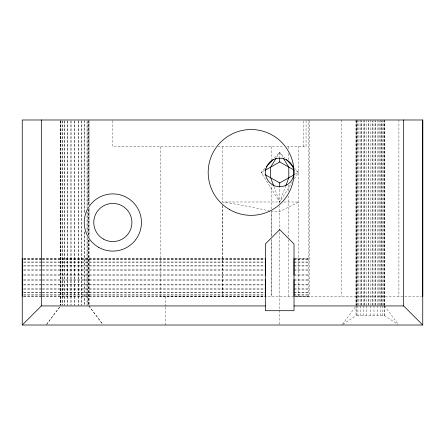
<?xml version="1.0" encoding="UTF-8"?>
<svg xmlns="http://www.w3.org/2000/svg" width="445" height="445" viewBox="0 0 445 445"><rect width="100%" height="100%" fill="white"/><g stroke="black" fill="none" stroke-linecap="round" stroke-linejoin="round"><path stroke-width="0.33" stroke-dasharray="2.23 1.67" d="M89 208.11L89 237.246L89 209.495M89 204.639L89 120.684L89 205.334M112.841 120.678L112.841 146.689L215.58 146.694M160.517 146.689L160.517 296.403L421.365 296.403M165.284 325.006L165.284 307.3M165.284 306.616L165.284 296.403M222.5 205.468L222.5 296.403L222.5 205.607M271.255 239.416L271.255 296.403L271.255 239.822M271.255 236.64L271.255 211.62M271.255 208.839L271.255 185.215M279.716 324.327L279.716 231.545M279.716 230.855L279.716 206.085M279.716 203.359L279.716 187.695M288.443 296.403L288.443 239.666M288.443 236.896L288.443 196.073M288.443 191.228L288.443 185.003M298.784 296.403L298.784 146.689M303.306 146.694L303.306 120.678M306.065 120.678L306.065 146.694L286.964 146.694M308.324 296.403L308.324 119.989M309.397 120.684L309.397 296.403L294.017 296.192M357.068 305.242L357.107 120.684M358.92 305.242L358.987 120.684M361.551 305.242L361.551 120.684M361.64 305.242L361.64 120.684M364.778 305.242L364.778 120.684M364.878 305.242L364.878 120.684M368.382 305.242L368.382 120.684M368.488 305.242L368.488 120.684M372.115 305.242L372.115 120.684M372.226 305.242L372.226 120.684M375.73 305.242L375.73 120.684M375.825 305.242L375.825 120.684M378.968 305.242L378.968 120.684M379.051 305.242L379.051 120.684M381.621 305.242L381.621 120.684M381.682 305.242L381.682 120.684M383.495 305.242L383.54 120.684M384.48 305.242L384.491 120.684M270.026 211.214L266.355 210.263A62.923 4.873 8.9 0 0 222.5 201.997L279.716 201.997L285.451 186.639M276.807 157.141L279.716 152.412L284.833 157.919M264.82 168.433L261.093 172.438L279.716 201.997L292.126 182.289M294.317 178.812L298.334 172.438L294.612 168.433M342.294 324.466L356.111 305.938M46.497 324.466L60.392 305.938M46.575 324.466L60.642 305.938M274.593 157.919L279.716 152.412L282.62 157.141M342.839 324.277L356.328 315.472M264.669 170.468L261.093 172.438L264.669 174.407M294.757 174.407L298.334 172.438L294.757 170.468M217.822 146.689L283.632 146.694M283.799 201.997L298.784 201.997L279.716 211.536L271.255 211.536L271.255 237.063M23.641 258.378L41.702 258.378M42.397 258.378L264.714 258.378M294.017 258.378L309.397 258.473L294.017 258.473M23.641 258.473L41.702 258.473M42.397 258.473L264.714 258.473M23.641 259.58L41.702 259.58M42.397 259.58L264.714 259.58M294.017 259.58L309.397 259.58M23.641 259.847L41.702 259.847M42.397 259.847L264.714 259.847M294.017 259.847L309.397 259.847M23.641 261.988L41.702 261.988M42.397 261.988L264.714 261.988M294.017 261.988L309.397 261.988M23.641 262.416L41.702 262.416M42.397 262.416L264.714 262.416M294.017 262.416L309.397 262.416M23.641 265.442L41.702 265.442M42.397 265.442L264.714 265.442M294.017 265.442L309.397 265.442M23.641 265.999L41.702 265.999M42.397 265.999L264.714 265.999M294.017 265.999L309.397 265.999M23.641 269.709L41.702 269.709M42.397 269.709L264.714 269.709M294.017 269.709L309.397 269.709M23.641 270.354L41.702 270.354M42.397 270.354L264.714 270.354M294.017 270.354L309.397 270.354M23.641 274.493L41.702 274.493M42.397 274.493L264.714 274.493M294.017 274.493L309.397 274.493M23.641 275.188L41.702 275.188M42.397 275.188L264.714 275.188M294.017 275.188L309.397 275.188M23.641 279.471L41.702 279.471M42.397 279.471L264.714 279.471M294.017 279.471L309.397 279.471M23.641 280.166L41.702 280.166M42.397 280.166L264.714 280.166M294.017 280.166L309.397 280.166M23.641 284.305L41.702 284.305M42.397 284.305L264.714 284.305M294.017 284.305L309.397 284.305M23.641 284.95L41.702 284.95M42.397 284.95L264.714 284.95M294.017 284.95L309.397 284.95M23.641 288.66L41.702 288.66M42.397 288.66L264.714 288.66M294.017 288.66L309.397 288.66M23.641 289.217L41.702 289.217M42.397 289.217L264.714 289.217M294.017 289.217L309.397 289.217M23.641 292.248L41.702 292.248M42.397 292.248L264.714 292.248M294.017 292.248L309.397 292.248M23.641 292.671L41.702 292.671M42.397 292.671L265.409 292.671M294.017 292.671L309.397 292.671M23.641 294.812L41.702 294.812M42.397 294.812L264.714 294.812M294.017 294.812L309.397 294.812M23.641 295.079L41.702 295.079M42.397 295.079L265.409 295.079M294.017 295.079L309.397 295.079M23.641 296.192L41.702 296.192M42.397 296.192L264.714 296.192M23.641 296.281L41.702 296.281M42.397 296.281L264.714 296.281M294.017 296.281L309.397 296.281M384.274 315.472L397.769 324.277M88.75 305.938L102.817 324.466M89 305.938L102.895 324.466M384.497 305.938L398.314 324.466M273.975 186.639L279.716 201.997M398.909 119.989L398.909 296.403M384.608 119.989L384.608 305.075M384.608 305.771L384.608 315.472L356 315.472L356 305.771M384.118 119.989L384.118 305.075M384.118 305.771L384.118 315.472M382.689 119.989L382.689 305.075M382.689 305.771L382.689 315.472M380.419 119.989L380.419 305.075M380.419 305.771L380.419 315.472M377.455 119.989L377.455 305.075M377.455 305.771L377.455 315.472M374.006 119.989L374.006 305.075M374.006 305.771L374.006 315.472M370.301 119.989L370.301 305.075M370.301 305.771L370.301 315.472M366.602 119.989L366.602 305.075M366.602 305.771L366.602 315.472M363.153 119.989L363.153 305.075M363.153 305.771L363.153 315.472M360.189 119.989L360.189 305.075M360.189 305.771L360.189 315.472M357.919 119.989L357.919 305.075M357.919 305.771L357.919 315.472M356.49 119.989L356.49 305.075M356.49 305.771L356.49 315.472M356 119.989L356 305.075M341.699 119.989L341.699 296.403M288.443 146.689L288.443 148.775M288.443 153.631L288.443 159.877M279.716 152.412L279.716 157.18M271.255 146.694L271.255 159.688M222.5 146.689L222.5 202.141M60.392 120.684L60.392 305.242L60.392 120.684M60.882 120.684L60.882 305.242L60.882 120.684M62.311 120.684L62.311 305.242L62.311 120.684M64.581 120.684L64.581 305.242L64.581 120.684M67.545 120.684L67.545 305.242L67.545 120.684M70.994 120.684L70.994 305.242L70.994 120.684M74.699 120.684L74.699 305.242L74.699 120.684M78.398 120.684L78.398 305.242L78.398 120.684M81.847 120.684L81.847 305.242L81.847 120.684M84.811 231.7L84.811 305.242L84.811 231.7M84.811 120.684L84.811 212.966L84.811 120.684M87.081 237.246L87.081 305.242L87.081 237.246M87.081 212.271L87.081 232.39L87.081 212.271M87.087 120.684L87.081 208.11L87.081 120.684M88.511 240.022L88.511 305.242L88.511 240.022M88.511 209.495L88.511 235.861L88.511 209.495M88.511 120.684L88.511 205.334L88.511 120.684M89 240.022L89 305.242L89 240.022M356.117 120.684L356.117 305.242L356.128 120.684"/><path stroke-width="0.67" d="M22.25 296.281L22.25 258.378M265.409 296.281L265.409 279.471M265.409 275.188L265.409 258.378M279.716 187.011L279.716 182.928L294.162 174.735M294.017 296.275L294.017 279.471M294.017 275.188L294.017 258.378M422.75 296.403L422.75 119.989L22.25 119.989L22.25 325.011L422.75 325.011L422.75 119.989M285.69 185.999L288.799 177.683L288.799 167.192L283.348 158.325M276.078 158.325L270.632 167.192L265.264 170.146M266.216 166.931L273.197 159.421M22.25 325.011L41.324 305.938L41.324 119.989M294.162 170.146L279.716 161.947L270.632 167.192L270.632 177.683L273.736 185.999M41.324 305.938L265.409 305.938M294.017 305.938L403.676 305.938L422.75 325.011M265.264 174.735L279.716 182.928M286.23 159.421L293.678 167.431M403.676 119.989L403.676 305.938M279.716 157.864L279.716 161.947M265.899 168.738C264.297 174.857 267.106 181.638 272.562 184.831A14.301 14.301 0 0 0 286.864 184.831C296.181 179.819 296.181 165.062 286.864 160.055A14.301 14.301 0 0 0 272.562 160.055L269.598 162.325L267.328 165.29L265.899 168.738M279.716 229.653L265.409 243.955L265.409 310.705L294.017 310.705L294.017 243.955L279.716 229.653M229.653 209.601A42.909 42.909 0 0 0 294.017 172.438A42.909 42.909 0 0 0 229.653 135.274A42.909 42.909 0 0 0 229.653 209.601M103.301 239.015A19.074 19.074 0 0 0 131.909 222.5A19.074 19.074 0 0 0 103.301 205.985A19.074 19.074 0 0 0 103.301 239.015M98.534 247.275A28.608 28.608 0 0 0 141.449 222.5A28.608 28.608 0 0 0 98.534 197.725A28.608 28.608 0 0 0 98.534 247.275"/></g></svg>
